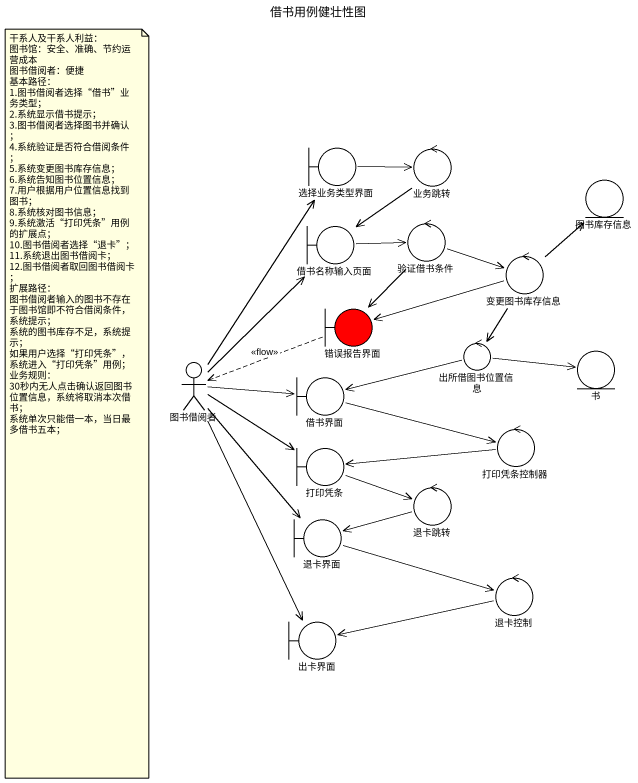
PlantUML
@startuml
title 借书用例健壮性图
boundary 选择业务类型界面
control 业务跳转
entity 图书库存信息
boundary 借书名称输入页面
control 验证借书条件
control 变更图书库存信息
boundary 错误报告界面 #FF0000
actor 图书借阅者
control 出所借图书位置信息
entity 书
boundary 借书界面
control 打印凭条控制器
boundary 打印凭条
control 退卡跳转
boundary 退卡界面
control 退卡控制
boundary 出卡界面
选择业务类型界面 -right-> 业务跳转
业务跳转 --> 借书名称输入页面
借书名称输入页面 -right-> 验证借书条件
验证借书条件 -right-> 变更图书库存信息
验证借书条件 --> 错误报告界面
变更图书库存信息 -up-> 图书库存信息
变更图书库存信息 -left-> 错误报告界面
变更图书库存信息 --> 出所借图书位置信息
错误报告界面 .left.> 图书借阅者 : <<flow>>
图书借阅者 -up-> 选择业务类型界面
图书借阅者 -up-> 借书名称输入页面
图书借阅者 -right-> 借书界面
图书借阅者 -right-> 打印凭条
图书借阅者 --> 退卡界面
图书借阅者 --> 出卡界面
出所借图书位置信息 -right-> 书
出所借图书位置信息 -left-> 借书界面
借书界面 -right-> 打印凭条控制器
打印凭条控制器 -left-> 打印凭条
打印凭条 -right-> 退卡跳转
退卡跳转 -left-> 退卡界面
退卡界面 -right-> 退卡控制
退卡控制 -left-> 出卡界面
note as N1
  干系人及干系人利益：
  图书馆：安全、准确、节约运营成本
  图书借阅者：便捷
  基本路径：
  1.图书借阅者选择“借书”业务类型；
  2.系统显示借书提示；
  3.图书借阅者选择图书并确认；
  4.系统验证是否符合借阅条件；
  5.系统变更图书库存信息；
  6.系统告知图书位置信息；
  7.用户根据用户位置信息找到图书；
  8.系统核对图书信息；
  9.系统激活“打印凭条”用例的扩展点；
  10.图书借阅者选择“退卡”；
  11.系统退出图书借阅卡；
  12.图书借阅者取回图书借阅卡；
  扩展路径：
  图书借阅者输入的图书不存在于图书馆即不符合借阅条件，系统提示；
  系统的图书库存不足，系统提示；
  如果用户选择“打印凭条”，系统进入“打印凭条”用例；
  业务规则：
  30秒内无人点击确认返回图书位置信息，系统将取消本次借书；
  系统单次只能借一本，当日最多借书五本；
end note
@enduml
